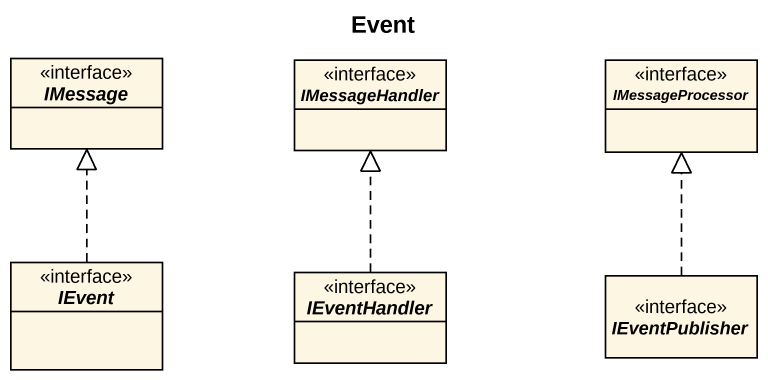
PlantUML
@startuml
title Event
hide circle
hide empty members
interface IMessage
interface IMessageHandler
interface IMessageProcessor
interface IEvent
interface IEventHandler
interface IEventPublisher
IEvent .up.|> IMessage
IEventHandler .up.|> IMessageHandler
IEventPublisher .up.|> IMessageProcessor
@enduml
